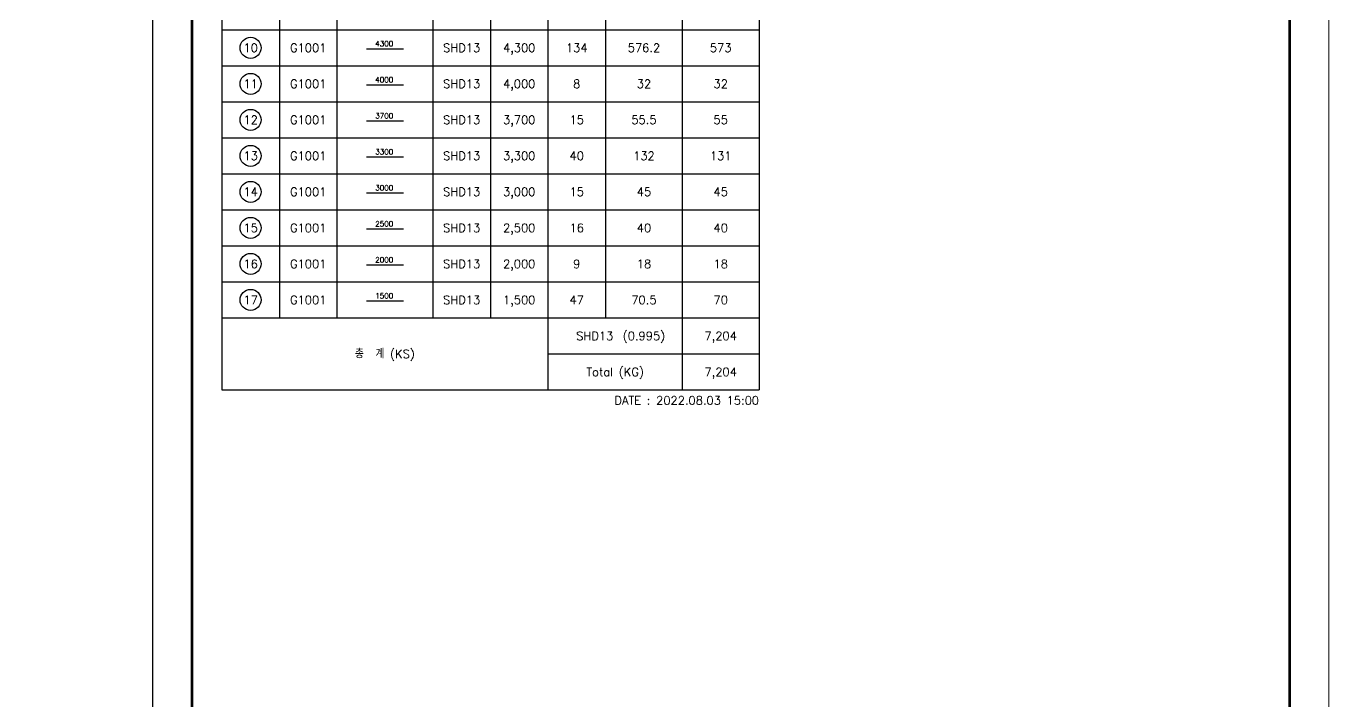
# Model space of a CAD drawing. Header units: millimetres. Extents: x 321717 to 696608, y -514806 to -16026.
# Drawn here: x 536708 to 556808, y -310641 to -300239 of the extents above; entities that cross this region are included whole.
import ezdxf
from ezdxf.enums import TextEntityAlignment as Align

# ---------------------------------------------------------------- set-up
doc = ezdxf.new("R2010")
doc.units = ezdxf.units.MM
doc.header["$LTSCALE"] = 65
for name, color, linetype in [('FORM-L', 7, 'Continuous'), ('XDIM', 7, 'Continuous'), ('XREBAR', 1, 'Continuous')]:
    doc.layers.add(name, color=color, linetype=linetype)
doc.layers.add('TEXT', color=3, linetype='Continuous', lineweight=9)
doc.styles.add('XRebar', font='Romans.shx', dxfattribs={"bigfont": 'whgtxt.shx'})
doc.styles.add('XRebar2', font='Romans.shx')

# ---------------------------------------------------------------- blocks, each defined once
blk = doc.blocks.new('dhs_sheet2e')
at = {"color": 7}
blk.add_lwpolyline([(84000, 0), (84000, 59329.4), (0, 59329.4), (0, 0)], close=True, dxfattribs=at)
blk = doc.blocks.new('SDHSDHS')
at = {"color": 255, "xscale": 0.75, "yscale": 0.75, "zscale": 0.75}
blk.add_blockref('dhs_sheet2e', (0, 0), dxfattribs=at)
blk = doc.blocks.new('zsdfhetshts')
blk.add_lwpolyline([(0, 0), (15120, 0), (15120, 21384), (0, 21384)], close=True)
at = {"layer": 'FORM-L', "const_width": 32.6}
blk.add_lwpolyline([(504, 504), (14616, 504), (14616, 19296), (504, 19296)], close=True, dxfattribs=at)
blk = doc.blocks.new('DHS_G1001')
at = {"layer": 'XDIM', "color": 1, "linetype": 'Continuous', "ltscale": 2.29892e-317}
blk.add_lwpolyline([(-768, -45), (780, -45)], dxfattribs=at)
at = {"layer": 'XDIM', "color": 3, "linetype": 'Continuous', "ltscale": 2.29892e-317, "style": 'XRebar2'}
blk.add_attdef('A', text='', height=219, dxfattribs=at).set_placement((-27, -3), align=Align.BOTTOM_CENTER)

msp = doc.modelspace()

# ---------------------------------------------------------------- linework, layer by layer
at = {"layer": 'XDIM', "color": 30, "linetype": 'Continuous', "ltscale": 1.08128e-311}
for p, q in [((539728, -294839.3), (539728, -305846.8)), ((540616, -294839.3), (540616, -304736.8)), ((541504, -294839.3), (541504, -304736.8)), ((542984, -294839.3), (542984, -304736.8)), ((543872, -294839.3), (543872, -304736.8)), ((544760, -294839.3), (544760, -305846.8)), ((545648, -294839.3), (545648, -304736.8)), ((546832, -294839.3), (546832, -305846.8)), ((548016, -294839.3), (548016, -305846.8)), ((539728, -300296.8), (548016, -300296.8)), ((539728, -300851.8), (548016, -300851.8)), ((539728, -301406.8), (548016, -301406.8)), ((539728, -301961.8), (548016, -301961.8)), ((539728, -302516.8), (548016, -302516.8)), ((539728, -303071.8), (548016, -303071.8)), ((539728, -303626.8), (548016, -303626.8)), ((539728, -304181.8), (548016, -304181.8)), ((539728, -304736.8), (548016, -304736.8)), ((544760, -305291.8), (548016, -305291.8)), ((539728, -305846.8), (548016, -305846.8))]:
    msp.add_line(p, q, dxfattribs=at)
at = {"layer": 'XDIM', "color": 50, "linetype": 'Continuous', "ltscale": 1.08128e-311}
for centre in [(540172, -300574.3), (540172, -301129.3), (540172, -301684.3), (540172, -302239.3), (540172, -302794.3), (540172, -303349.3), (540172, -303904.3), (540172, -304459.3)]:
    msp.add_circle(centre, 161.9, dxfattribs=at)

# ---------------------------------------------------------------- block references
at = {"layer": 'TEXT', "color": 4, "xscale": 1.2, "yscale": 1.2, "zscale": 1.2}
msp.add_blockref('zsdfhetshts', (538663.6, -315429.6), dxfattribs=at)
at = {"layer": 'XDIM', "color": 50, "linetype": 'Continuous', "ltscale": 1.08128e-311, "xscale": 0.37, "yscale": 0.37, "zscale": 0.37}
for p, values in [((542244, -300574.3), {'A': '4300'}), ((542244, -301129.3), {'A': '4000'}), ((542244, -301684.3), {'A': '3700'}), ((542244, -302239.3), {'A': '3300'}), ((542244, -302794.3), {'A': '3000'}), ((542244, -303349.3), {'A': '2500'}), ((542244, -303904.3), {'A': '2000'}), ((542244, -304459.3), {'A': '1500'})]:
    msp.add_blockref('DHS_G1001', p, dxfattribs=at).add_auto_attribs(values)
at = {"layer": 'XREBAR', "xscale": 1.066666667546955, "yscale": 1.066666667546955, "zscale": 1.066666667546955}
msp.add_blockref('SDHSDHS', (471463.6, -337232.3), dxfattribs=at)

# ---------------------------------------------------------------- texts
at = {"layer": 'XDIM', "color": 50, "linetype": 'Continuous', "ltscale": 1.08128e-311, "style": 'XRebar'}
for s, p in [('10', (540172, -300574.3)), ('G1001', (541060, -300574.3)), ('SHD13', (543428, -300574.3)), ('4,300', (544316, -300574.3)), ('134', (545204, -300574.3)), ('576.2', (546240, -300574.3)), ('573', (547424, -300574.3)), ('11', (540172, -301129.3)), ('G1001', (541060, -301129.3)), ('SHD13', (543428, -301129.3)), ('4,000', (544316, -301129.3)), ('8', (545204, -301129.3)), ('32', (546240, -301129.3)), ('32', (547424, -301129.3)), ('12', (540172, -301684.3)), ('G1001', (541060, -301684.3)), ('SHD13', (543428, -301684.3)), ('3,700', (544316, -301684.3)), ('15', (545204, -301684.3)), ('55.5', (546240, -301684.3)), ('55', (547424, -301684.3)), ('13', (540172, -302239.3)), ('G1001', (541060, -302239.3)), ('SHD13', (543428, -302239.3)), ('3,300', (544316, -302239.3)), ('40', (545204, -302239.3)), ('132', (546240, -302239.3)), ('131', (547424, -302239.3)), ('14', (540172, -302794.3)), ('G1001', (541060, -302794.3)), ('SHD13', (543428, -302794.3)), ('3,000', (544316, -302794.3)), ('15', (545204, -302794.3)), ('45', (546240, -302794.3)), ('45', (547424, -302794.3)), ('15', (540172, -303349.3)), ('G1001', (541060, -303349.3)), ('SHD13', (543428, -303349.3)), ('2,500', (544316, -303349.3)), ('16', (545204, -303349.3)), ('40', (546240, -303349.3)), ('40', (547424, -303349.3)), ('16', (540172, -303904.3)), ('G1001', (541060, -303904.3)), ('SHD13', (543428, -303904.3)), ('2,000', (544316, -303904.3)), ('9', (545204, -303904.3)), ('18', (546240, -303904.3)), ('18', (547424, -303904.3)), ('17', (540172, -304459.3)), ('G1001', (541060, -304459.3)), ('SHD13', (543428, -304459.3)), ('1,500', (544316, -304459.3)), ('47', (545204, -304459.3)), ('70.5', (546240, -304459.3)), ('70', (547424, -304459.3)), ('SHD13', (545481.5, -305014.3)), ('(0.995)', (546240, -305014.3)), ('7,204', (547424, -305014.3)), ('총  계 (KS)', (542244, -305291.8)), ('Total (KG)', (545796, -305569.3)), ('7,204', (547424, -305569.3))]:
    msp.add_text(s, height=129.5, dxfattribs=at).set_placement(p, align=Align.MIDDLE_CENTER)
at = {"layer": 'XDIM', "color": 3, "linetype": 'Continuous', "ltscale": 1.08128e-311, "style": 'XRebar'}
msp.add_text('DATE : 2022.08.03 15:00', height=129.5, dxfattribs=at).set_placement((548016, -305943.9), align=Align.TOP_RIGHT)

doc.saveas('drawing.dxf')
